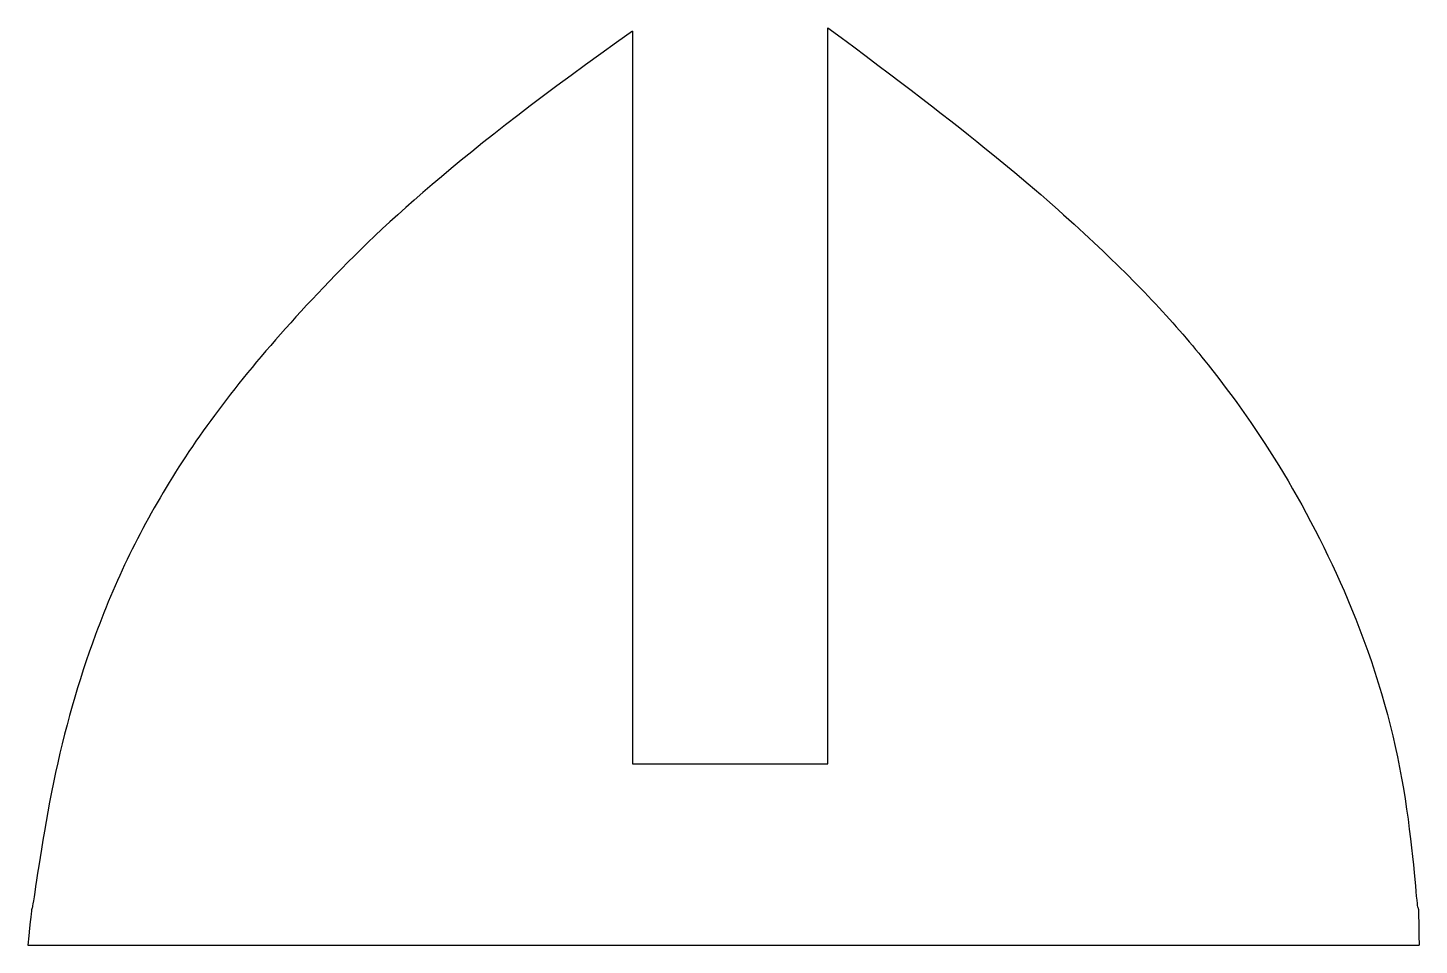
# Model space of a CAD drawing. Header units: millimetres. Extents: x 1180.2 to 1237.2, y 163 to 200.5.
import ezdxf

# ---------------------------------------------------------------- set-up
doc = ezdxf.new("R2010")
doc.units = ezdxf.units.MM

msp = doc.modelspace()

# ---------------------------------------------------------------- linework, layer by layer
at = {"color": 7, "linetype": 'Continuous'}
for p, q in [((1205, 200.38), (1205, 170.38)), ((1213, 170.38), (1213, 200.515)), ((1205, 170.38), (1213, 170.38)), ((1180.233, 162.951), (1237.212, 162.951))]:
    msp.add_line(p, q, dxfattribs=at)
for points, knots in [([(1205, 200.38), (1197.789, 195.29), (1191.466, 189.332), (1186.058, 182.495), (1183.046, 176.342), (1181.144, 169.726), (1180.233, 162.951), (1180.47, 165.221), (1180.233, 162.951)], [0, 0, 0, 0, 0.1886, 0.374233, 0.560476, 0.706839, 0.853934, 1, 1, 1, 1]), ([(1213, 200.515), (1218.831, 196.222), (1224.418, 191.445), (1228.313, 187.218), (1231.682, 182.513), (1234.819, 176.368), (1236.752, 169.792), (1237.212, 162.951), (1237.167, 165.246), (1237.212, 162.951)], [0, 0, 0, 0, 0.154935, 0.312208, 0.435192, 0.559022, 0.706632, 0.853293, 1, 1, 1, 1])]:
    msp.add_open_spline(points, degree=3, knots=knots, dxfattribs=at)

doc.saveas('drawing.dxf')
